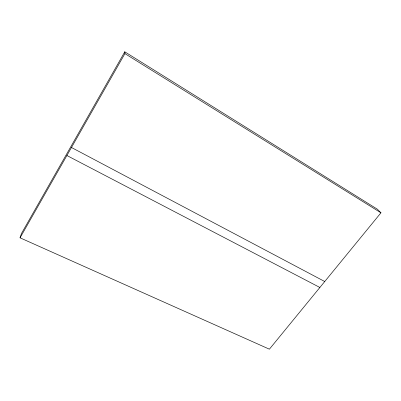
<?xml version="1.0" encoding="UTF-8"?>
<svg xmlns="http://www.w3.org/2000/svg" width="401" height="401" viewBox="0 0 401 401"><rect width="100%" height="100%" fill="white"/><g stroke="black" fill="none" stroke-linecap="round" stroke-linejoin="round"><path stroke-width="0.6" d="M20.05 237.818L21.459 233.517L124.771 51.814L377.376 209.207L380.95 212.806L269.392 349.186L20.05 237.818L124.927 53.614L124.771 51.814M66.902 155.523L319.873 287.472M71.473 147.498L324.74 281.522M124.927 53.614L380.95 212.806"/></g></svg>
